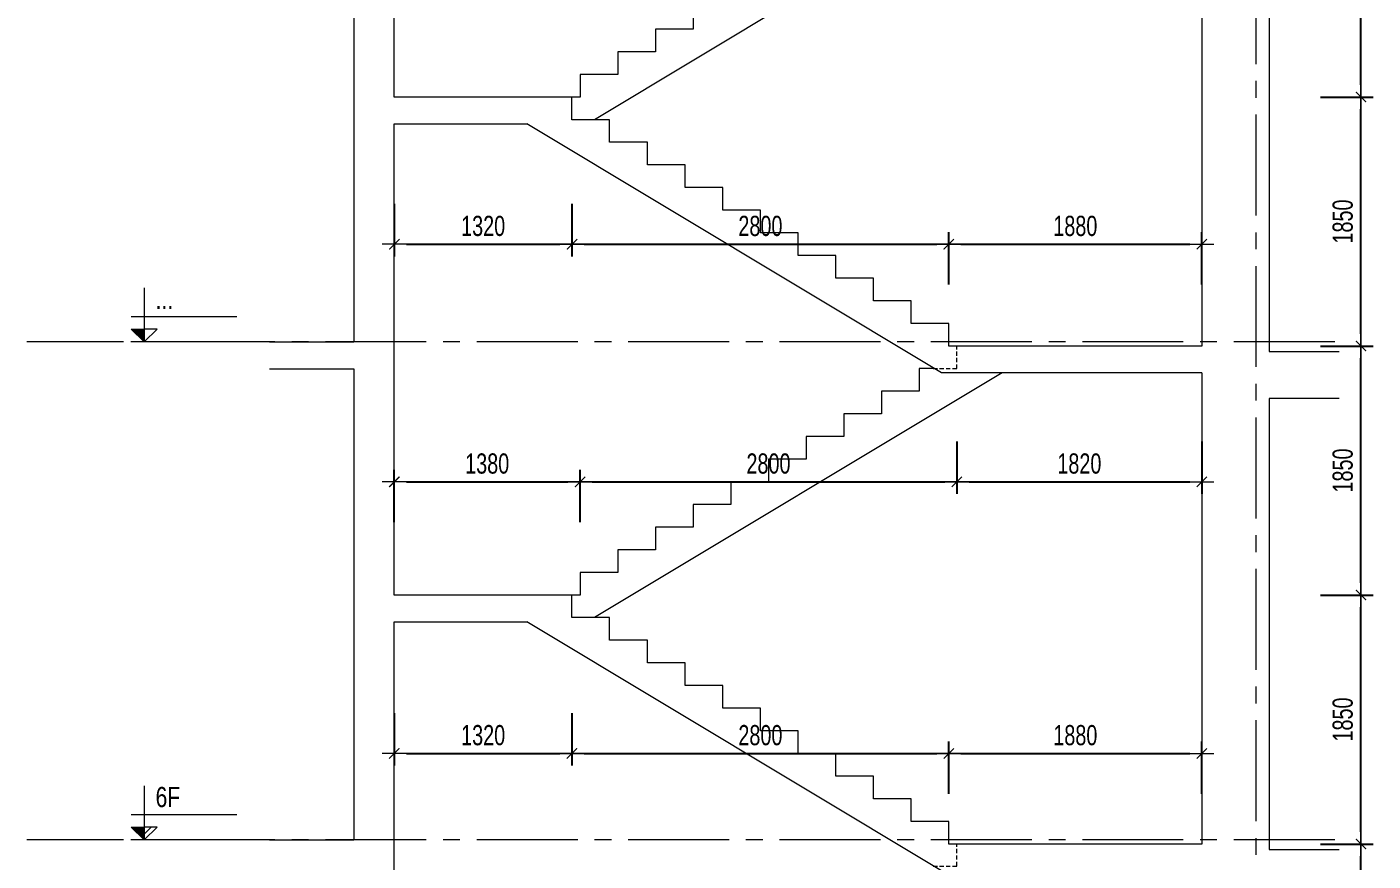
# Model space of a CAD drawing. Header units: millimetres. Extents: x -179076 to 254975, y -18667 to 296191.
# Drawn here: x 12497 to 22499, y 101821 to 108018 of the extents above; entities that cross this region are included whole.
import ezdxf

# ---------------------------------------------------------------- set-up
doc = ezdxf.new("R2010")
doc.units = ezdxf.units.MM
doc.linetypes.add('CENTER2', pattern=[1.125, 0.75, -0.125, 0.125, -0.125])
doc.linetypes.add('HIDDEN2', pattern=[4.762499999999999, 3.175, -1.5875])
doc.layers.get('Defpoints').update_dxf_attribs({"color": 151, "lineweight": 9})
for name, color, linetype, lineweight in [('NDC_S_ANNO', 7, 'Continuous', 20), ('NDC_S_AXIS', 5, 'CENTER2', 13), ('NDC_S_CONTINUOUS', 3, 'Continuous', 20), ('NDC_S_DIM', 1, 'Continuous', 15), ('NDC_S_HIDDEN', 8, 'HIDDEN2', 13), ('NDC_S_SLAB', 2, 'Continuous', 20), ('NDC_S_TEXT SYMBOL', 7, 'Continuous', 20), ('NDC_S_VN TEXT', 7, 'Continuous', 20)]:
    doc.layers.add(name, color=color, linetype=linetype, lineweight=lineweight)
doc.styles.add('NDC_ANNO', font='', dxfattribs={"width": 0.8})
doc.styles.add('NDC_DIM', font='', dxfattribs={"width": 0.75})
doc.styles.get('NDC_ANNO').set_extended_font_data('Dotum')
doc.styles.get('NDC_DIM').set_extended_font_data('Dotum')
doc.dimstyles.new('NDC_dim_60', dxfattribs={"dimscale": 60, "dimtxt": 2.5, "dimasz": 1.5, "dimexe": 1.5, "dimexo": 2.5, "dimgap": 1, "dimtad": 1, "dimdec": 0, "dimzin": 0, "dimdsep": 46, "dimtxsty": 'NDC_DIM', "dimblk": 'DIMMARK', "dimcen": 0.09, "dimdle": 1.2, "dimclrd": 1, "dimclre": 1, "dimclrt": 3, "dimadec": 0, "dimazin": 0, "dimtfac": 1, "dimtdec": 0, "dimtix": 1, "dimtofl": 0, "dimtmove": 0, "dimatfit": 3, "dimfxl": 5, "dimfxlon": 1, "dimtolj": 1, "dimtzin": 0, "dimarcsym": 0})

# ---------------------------------------------------------------- blocks, each defined once
blk = doc.blocks.new('DIMMARK')
at = {"layer": 'NDC_S_DIM', "color": 1}
blk.add_line((-1.5, 0), (1, 0), dxfattribs=at)
at = {"layer": 'NDC_S_DIM', "color": 2, "const_width": 0.1}
blk.add_lwpolyline([(-0.4242640687119285, -0.4242640687119285), (0.4242640687119285, 0.4242640687119285)], dxfattribs=at)
blk = doc.blocks.new('*D2848')
at = {"layer": 'Defpoints', "color": 0, "transparency": 16777216}
for p in [(16547.01096721971, 103629.2346374031), (15227.01096714154, 103597.4164555858), (16547.01096721971, 102620.1437283068)]:
    blk.add_point(p, dxfattribs=at)
at = {"layer": 'NDC_S_DIM', "color": 1, "lineweight": -2, "transparency": 16777216}
for p, q in [((15227.01096714154, 102920.1437283068), (15227.01096714154, 102530.1437283068)), ((16547.01096721971, 102920.1437283068), (16547.01096721971, 102530.1437283068)), ((15317.01096714154, 102620.1437283068), (16457.01096721971, 102620.1437283068))]:
    blk.add_line(p, q, dxfattribs=at)
at = {"layer": 'NDC_S_DIM', "color": 1, "lineweight": -2, "transparency": 16777216, "xscale": 90, "yscale": 90, "zscale": 90, "rotation": 180}
blk.add_blockref('DIMMARK', (15227.01096714154, 102620.1437283068), dxfattribs=at)
at = {"layer": 'NDC_S_DIM', "color": 1, "lineweight": -2, "transparency": 16777216, "xscale": 90, "yscale": 90, "zscale": 90}
blk.add_blockref('DIMMARK', (16547.01096721971, 102620.1437283068), dxfattribs=at)
at = {"layer": 'NDC_S_DIM', "color": 3, "transparency": 16777216, "insert": (15887.01096718062, 102755.2454922145), "char_height": 150, "attachment_point": 5, "style": 'NDC_DIM'}
blk.add_mtext('\\A1;1320', dxfattribs=at)
blk = doc.blocks.new('*D2849')
at = {"layer": 'Defpoints', "color": 0, "transparency": 16777216}
for p in [(16547.01096721971, 103629.2346374031), (19347.01096714154, 102620.1437283068), (19347.01096714154, 101947.4164555738)]:
    blk.add_point(p, dxfattribs=at)
at = {"layer": 'NDC_S_DIM', "color": 1, "lineweight": -2, "transparency": 16777216}
for p, q in [((16547.01096721971, 102920.1437283068), (16547.01096721971, 102530.1437283068)), ((19347.01096714154, 102320.1437283068), (19347.01096714154, 102710.1437283068)), ((16637.01096721971, 102620.1437283068), (19257.01096714154, 102620.1437283068))]:
    blk.add_line(p, q, dxfattribs=at)
at = {"layer": 'NDC_S_DIM', "color": 1, "lineweight": -2, "transparency": 16777216, "xscale": 90, "yscale": 90, "zscale": 90, "rotation": 180}
blk.add_blockref('DIMMARK', (16547.01096721971, 102620.1437283068), dxfattribs=at)
at = {"layer": 'NDC_S_DIM', "color": 1, "lineweight": -2, "transparency": 16777216, "xscale": 90, "yscale": 90, "zscale": 90}
blk.add_blockref('DIMMARK', (19347.01096714154, 102620.1437283068), dxfattribs=at)
at = {"layer": 'NDC_S_DIM', "color": 3, "transparency": 16777216, "insert": (17947.01096718062, 102755.2454922145), "char_height": 150, "attachment_point": 5, "style": 'NDC_DIM'}
blk.add_mtext('\\A1;2800', dxfattribs=at)
blk = doc.blocks.new('*D2850')
at = {"layer": 'Defpoints', "color": 0, "transparency": 16777216}
for p in [(21227.01096710359, 102620.1437283068), (19347.01096714154, 101947.4164555738), (21227.01096710359, 101947.4164555738)]:
    blk.add_point(p, dxfattribs=at)
at = {"layer": 'NDC_S_DIM', "color": 1, "lineweight": -2, "transparency": 16777216}
for p, q in [((19347.01096714154, 102320.1437283068), (19347.01096714154, 102710.1437283068)), ((21227.01096710359, 102320.1437283068), (21227.01096710359, 102710.1437283068)), ((19437.01096714154, 102620.1437283068), (21137.01096710359, 102620.1437283068))]:
    blk.add_line(p, q, dxfattribs=at)
at = {"layer": 'NDC_S_DIM', "color": 1, "lineweight": -2, "transparency": 16777216, "xscale": 90, "yscale": 90, "zscale": 90, "rotation": 180}
blk.add_blockref('DIMMARK', (19347.01096714154, 102620.1437283068), dxfattribs=at)
at = {"layer": 'NDC_S_DIM', "color": 1, "lineweight": -2, "transparency": 16777216, "xscale": 90, "yscale": 90, "zscale": 90}
blk.add_blockref('DIMMARK', (21227.01096710359, 102620.1437283068), dxfattribs=at)
at = {"layer": 'NDC_S_DIM', "color": 3, "transparency": 16777216, "insert": (20287.01096712256, 102755.2454922145), "char_height": 150, "attachment_point": 5, "style": 'NDC_DIM'}
blk.add_mtext('\\A1;1880', dxfattribs=at)
blk = doc.blocks.new('*D2851')
at = {"layer": 'Defpoints', "color": 0, "transparency": 16777216}
for p in [(16607.01096721971, 104638.3255464995), (15227.01096714154, 103797.4164555858), (16607.01096721971, 103797.4164555858)]:
    blk.add_point(p, dxfattribs=at)
at = {"layer": 'NDC_S_DIM', "color": 1, "lineweight": -2, "transparency": 16777216}
for p, q in [((15227.01096714154, 104338.3255464995), (15227.01096714154, 104728.3255464995)), ((16607.01096721971, 104338.3255464995), (16607.01096721971, 104728.3255464995)), ((15317.01096714154, 104638.3255464995), (16517.01096721971, 104638.3255464995))]:
    blk.add_line(p, q, dxfattribs=at)
at = {"layer": 'NDC_S_DIM', "color": 1, "lineweight": -2, "transparency": 16777216, "xscale": 90, "yscale": 90, "zscale": 90, "rotation": 180}
blk.add_blockref('DIMMARK', (15227.01096714154, 104638.3255464995), dxfattribs=at)
at = {"layer": 'NDC_S_DIM', "color": 1, "lineweight": -2, "transparency": 16777216, "xscale": 90, "yscale": 90, "zscale": 90}
blk.add_blockref('DIMMARK', (16607.01096721971, 104638.3255464995), dxfattribs=at)
at = {"layer": 'NDC_S_DIM', "color": 3, "transparency": 16777216, "insert": (15917.01096718062, 104773.4273104072), "char_height": 150, "attachment_point": 5, "style": 'NDC_DIM'}
blk.add_mtext('\\A1;1380', dxfattribs=at)
blk = doc.blocks.new('*D2852')
at = {"layer": 'Defpoints', "color": 0, "transparency": 16777216}
for p in [(19407.01096714171, 105479.2346374131), (19407.01096714171, 104638.3255464995), (16607.01096721971, 103797.4164555858)]:
    blk.add_point(p, dxfattribs=at)
at = {"layer": 'NDC_S_DIM', "color": 1, "lineweight": -2, "transparency": 16777216}
for p, q in [((19407.01096714171, 104938.3255464995), (19407.01096714171, 104548.3255464995)), ((16607.01096721971, 104338.3255464995), (16607.01096721971, 104728.3255464995)), ((16697.01096721971, 104638.3255464995), (19317.01096714171, 104638.3255464995))]:
    blk.add_line(p, q, dxfattribs=at)
at = {"layer": 'NDC_S_DIM', "color": 1, "lineweight": -2, "transparency": 16777216, "xscale": 90, "yscale": 90, "zscale": 90, "rotation": 180}
blk.add_blockref('DIMMARK', (16607.01096721971, 104638.3255464995), dxfattribs=at)
at = {"layer": 'NDC_S_DIM', "color": 1, "lineweight": -2, "transparency": 16777216, "xscale": 90, "yscale": 90, "zscale": 90}
blk.add_blockref('DIMMARK', (19407.01096714171, 104638.3255464995), dxfattribs=at)
at = {"layer": 'NDC_S_DIM', "color": 3, "transparency": 16777216, "insert": (18007.01096718071, 104773.4273104072), "char_height": 150, "attachment_point": 5, "style": 'NDC_DIM'}
blk.add_mtext('\\A1;2800', dxfattribs=at)
blk = doc.blocks.new('*D2853')
at = {"layer": 'Defpoints', "color": 0, "transparency": 16777216}
for p in [(19407.01096714171, 105479.2346374131), (21227.01096710359, 105447.4164555739), (21227.01096710359, 104638.3255464995)]:
    blk.add_point(p, dxfattribs=at)
at = {"layer": 'NDC_S_DIM', "color": 1, "lineweight": -2, "transparency": 16777216}
for p, q in [((19407.01096714171, 104938.3255464995), (19407.01096714171, 104548.3255464995)), ((21227.01096710359, 104938.3255464995), (21227.01096710359, 104548.3255464995)), ((19497.01096714171, 104638.3255464995), (21137.01096710359, 104638.3255464995))]:
    blk.add_line(p, q, dxfattribs=at)
at = {"layer": 'NDC_S_DIM', "color": 1, "lineweight": -2, "transparency": 16777216, "xscale": 90, "yscale": 90, "zscale": 90, "rotation": 180}
blk.add_blockref('DIMMARK', (19407.01096714171, 104638.3255464995), dxfattribs=at)
at = {"layer": 'NDC_S_DIM', "color": 1, "lineweight": -2, "transparency": 16777216, "xscale": 90, "yscale": 90, "zscale": 90}
blk.add_blockref('DIMMARK', (21227.01096710359, 104638.3255464995), dxfattribs=at)
at = {"layer": 'NDC_S_DIM', "color": 3, "transparency": 16777216, "insert": (20317.01096712265, 104773.4273104072), "char_height": 150, "attachment_point": 5, "style": 'NDC_DIM'}
blk.add_mtext('\\A1;1820', dxfattribs=at)
blk = doc.blocks.new('kata_block_CT')
at = {"layer": 'NDC_S_ANNO'}
blk.add_hatch(color=3, dxfattribs=at).paths.add_polyline_path([(0, 1.596954857557648), (-1.612010908633238, 1.596954857557648), (0, 0)])
at = {"layer": 'NDC_S_ANNO', "ltscale": 50}
h = blk.add_hatch(dxfattribs=at)
h.set_pattern_fill('ANSI31', color=256, scale=1.406250541793835, style=0)
h.set_pattern_definition([(45.00000000000001, (0, 5.456968210637569e-12), (-3.157122508925224, 3.157122508925225), [])])
h.paths.add_polyline_path([(0, 1.596954857557648), (0, 0), (1.612010908924276, 1.596954857557648)])
for p, q in [((-1.592704896858777, 3.140833880479477), (11.46947077315417, 3.140833880479477)), ((11.56125648126181, 5.456968210637569e-12), (-1.63869572513795, 5.456968210637569e-12))]:
    blk.add_line(p, q, dxfattribs=at)
for points in [[(0, 6.69495074864426), (0, 0)], [(0, 0), (-1.612010908924276, 1.596954857557648), (0, 1.596954857557648)], [(0, 0), (1.612010908924276, 1.596954857557648), (0, 1.596954857557648)]]:
    blk.add_lwpolyline(points, dxfattribs=at)
at = {"layer": 'NDC_S_ANNO', "color": 8, "ltscale": 50}
blk.add_lwpolyline([(0, 0), (-1.612010908633238, 1.596954857557648), (0, 1.596954857557648)], dxfattribs=at)
at = {"layer": 'NDC_S_TEXT SYMBOL', "color": 3, "style": 'NDC_ANNO', "width": 0.8}
blk.add_attdef('CT', (1.409564409346785, 4.068271311703938), '', height=2.5, dxfattribs=at)
blk = doc.blocks.new('*D2872')
at = {"layer": 'Defpoints', "color": 0, "transparency": 16777216}
for p in [(15227.01096714154, 107497.4164555859), (16547.01096721971, 107497.4164555859), (16547.01096721971, 106403.8029767572)]:
    blk.add_point(p, dxfattribs=at)
at = {"layer": 'NDC_S_DIM', "color": 1, "lineweight": -2, "transparency": 16777216}
for p, q in [((15227.01096714154, 106703.8029767572), (15227.01096714154, 106313.8029767572)), ((16547.01096721971, 106703.8029767572), (16547.01096721971, 106313.8029767572)), ((15317.01096714154, 106403.8029767572), (16457.01096721971, 106403.8029767572))]:
    blk.add_line(p, q, dxfattribs=at)
at = {"layer": 'NDC_S_DIM', "color": 1, "lineweight": -2, "transparency": 16777216, "xscale": 90, "yscale": 90, "zscale": 90, "rotation": 180}
blk.add_blockref('DIMMARK', (15227.01096714154, 106403.8029767572), dxfattribs=at)
at = {"layer": 'NDC_S_DIM', "color": 1, "lineweight": -2, "transparency": 16777216, "xscale": 90, "yscale": 90, "zscale": 90}
blk.add_blockref('DIMMARK', (16547.01096721971, 106403.8029767572), dxfattribs=at)
at = {"layer": 'NDC_S_DIM', "color": 3, "transparency": 16777216, "insert": (15887.01096718062, 106538.9047406649), "char_height": 150, "attachment_point": 5, "style": 'NDC_DIM'}
blk.add_mtext('\\A1;1320', dxfattribs=at)
blk = doc.blocks.new('*D2873')
at = {"layer": 'Defpoints', "color": 0, "transparency": 16777216}
for p in [(16547.01096721971, 107497.4164555859), (19347.01096714154, 106403.8029767572), (19347.01096714154, 105647.4164555739)]:
    blk.add_point(p, dxfattribs=at)
at = {"layer": 'NDC_S_DIM', "color": 1, "lineweight": -2, "transparency": 16777216}
for p, q in [((16547.01096721971, 106703.8029767572), (16547.01096721971, 106313.8029767572)), ((19347.01096714154, 106103.8029767572), (19347.01096714154, 106493.8029767572)), ((16637.01096721971, 106403.8029767572), (19257.01096714154, 106403.8029767572))]:
    blk.add_line(p, q, dxfattribs=at)
at = {"layer": 'NDC_S_DIM', "color": 1, "lineweight": -2, "transparency": 16777216, "xscale": 90, "yscale": 90, "zscale": 90, "rotation": 180}
blk.add_blockref('DIMMARK', (16547.01096721971, 106403.8029767572), dxfattribs=at)
at = {"layer": 'NDC_S_DIM', "color": 1, "lineweight": -2, "transparency": 16777216, "xscale": 90, "yscale": 90, "zscale": 90}
blk.add_blockref('DIMMARK', (19347.01096714154, 106403.8029767572), dxfattribs=at)
at = {"layer": 'NDC_S_DIM', "color": 3, "transparency": 16777216, "insert": (17947.01096718063, 106538.9047406649), "char_height": 150, "attachment_point": 5, "style": 'NDC_DIM'}
blk.add_mtext('\\A1;2800', dxfattribs=at)
blk = doc.blocks.new('*D2874')
at = {"layer": 'Defpoints', "color": 0, "transparency": 16777216}
for p in [(21227.01096710359, 106403.8029767572), (19347.01096714154, 105647.4164555739), (21227.01096710359, 105647.4164555739)]:
    blk.add_point(p, dxfattribs=at)
at = {"layer": 'NDC_S_DIM', "color": 1, "lineweight": -2, "transparency": 16777216}
for p, q in [((19347.01096714154, 106103.8029767572), (19347.01096714154, 106493.8029767572)), ((21227.01096710359, 106103.8029767572), (21227.01096710359, 106493.8029767572)), ((19437.01096714154, 106403.8029767572), (21137.01096710359, 106403.8029767572))]:
    blk.add_line(p, q, dxfattribs=at)
at = {"layer": 'NDC_S_DIM', "color": 1, "lineweight": -2, "transparency": 16777216, "xscale": 90, "yscale": 90, "zscale": 90, "rotation": 180}
blk.add_blockref('DIMMARK', (19347.01096714154, 106403.8029767572), dxfattribs=at)
at = {"layer": 'NDC_S_DIM', "color": 1, "lineweight": -2, "transparency": 16777216, "xscale": 90, "yscale": 90, "zscale": 90}
blk.add_blockref('DIMMARK', (21227.01096710359, 106403.8029767572), dxfattribs=at)
at = {"layer": 'NDC_S_DIM', "color": 3, "transparency": 16777216, "insert": (20287.01096712257, 106538.9047406649), "char_height": 150, "attachment_point": 5, "style": 'NDC_DIM'}
blk.add_mtext('\\A1;1880', dxfattribs=at)
blk = doc.blocks.new('*D2875')
at = {"layer": 'Defpoints', "color": 0, "transparency": 16777216}
for p in [(16607.01096721971, 108409.7466149948), (15227.01096714154, 107497.4164555859), (16607.01096721971, 107497.4164555859)]:
    blk.add_point(p, dxfattribs=at)
at = {"layer": 'NDC_S_DIM', "color": 1, "lineweight": -2, "transparency": 16777216}
for p, q in [((15227.01096714154, 108109.7466149948), (15227.01096714154, 108499.7466149948)), ((16607.01096721971, 108109.7466149948), (16607.01096721971, 108499.7466149948)), ((15317.01096714154, 108409.7466149948), (16517.01096721971, 108409.7466149948))]:
    blk.add_line(p, q, dxfattribs=at)
at = {"layer": 'NDC_S_DIM', "color": 1, "lineweight": -2, "transparency": 16777216, "xscale": 90, "yscale": 90, "zscale": 90, "rotation": 180}
blk.add_blockref('DIMMARK', (15227.01096714154, 108409.7466149948), dxfattribs=at)
at = {"layer": 'NDC_S_DIM', "color": 1, "lineweight": -2, "transparency": 16777216, "xscale": 90, "yscale": 90, "zscale": 90}
blk.add_blockref('DIMMARK', (16607.01096721971, 108409.7466149948), dxfattribs=at)
at = {"layer": 'NDC_S_DIM', "color": 3, "transparency": 16777216, "insert": (15917.01096718062, 108544.8483789026), "char_height": 150, "attachment_point": 5, "style": 'NDC_DIM'}
blk.add_mtext('\\A1;1380', dxfattribs=at)
blk = doc.blocks.new('*D2876')
at = {"layer": 'Defpoints', "color": 0, "transparency": 16777216}
for p in [(19407.01096713473, 109179.2346374132), (19407.01096713473, 108409.7466149948), (16607.01096721971, 107497.4164555859)]:
    blk.add_point(p, dxfattribs=at)
at = {"layer": 'NDC_S_DIM', "color": 1, "lineweight": -2, "transparency": 16777216}
for p, q in [((19407.01096713473, 108709.7466149948), (19407.01096713473, 108319.7466149948)), ((16607.01096721971, 108109.7466149948), (16607.01096721971, 108499.7466149948)), ((16697.01096721971, 108409.7466149948), (19317.01096713473, 108409.7466149948))]:
    blk.add_line(p, q, dxfattribs=at)
at = {"layer": 'NDC_S_DIM', "color": 1, "lineweight": -2, "transparency": 16777216, "xscale": 90, "yscale": 90, "zscale": 90, "rotation": 180}
blk.add_blockref('DIMMARK', (16607.01096721971, 108409.7466149948), dxfattribs=at)
at = {"layer": 'NDC_S_DIM', "color": 1, "lineweight": -2, "transparency": 16777216, "xscale": 90, "yscale": 90, "zscale": 90}
blk.add_blockref('DIMMARK', (19407.01096713473, 108409.7466149948), dxfattribs=at)
at = {"layer": 'NDC_S_DIM', "color": 3, "transparency": 16777216, "insert": (18007.01096717722, 108544.8483789026), "char_height": 150, "attachment_point": 5, "style": 'NDC_DIM'}
blk.add_mtext('\\A1;2800', dxfattribs=at)
blk = doc.blocks.new('*D3049')
at = {"layer": 'Defpoints', "color": 0, "transparency": 16777216}
for p in [(19347.01096714155, 101947.4164555739), (22409.38069541616, 101947.4164555739), (16607.01096714277, 100147.4164556103)]:
    blk.add_point(p, dxfattribs=at)
at = {"layer": 'NDC_S_DIM', "color": 1, "lineweight": -2, "transparency": 16777216}
for p, q in [((22109.38069541616, 101947.4164555739), (22499.38069541616, 101947.4164555739)), ((22409.38069541616, 100237.4164556103), (22409.38069541616, 101857.4164555739)), ((22109.38069541616, 100147.4164556103), (22499.38069541616, 100147.4164556103))]:
    blk.add_line(p, q, dxfattribs=at)
at = {"layer": 'NDC_S_DIM', "color": 1, "lineweight": -2, "transparency": 16777216, "xscale": 90, "yscale": 90, "zscale": 90}
for p, rotation in [((22409.38069541616, 101947.4164555739), 90), ((22409.38069541616, 100147.4164556103), 270)]:
    blk.add_blockref('DIMMARK', p, dxfattribs=dict(at, rotation=rotation))
at = {"layer": 'NDC_S_DIM', "color": 3, "transparency": 16777216, "insert": (22274.27893150845, 101047.4164555921), "char_height": 150, "attachment_point": 5, "rotation": 90, "style": 'NDC_DIM'}
blk.add_mtext('\\A1;1800', dxfattribs=at)
blk = doc.blocks.new('*D3050')
at = {"layer": 'Defpoints', "color": 0, "transparency": 16777216}
for p in [(16607.01096721972, 103797.4164555859), (22409.38069541616, 103797.4164555859), (19347.01096714155, 101947.4164555739)]:
    blk.add_point(p, dxfattribs=at)
at = {"layer": 'NDC_S_DIM', "color": 1, "lineweight": -2, "transparency": 16777216}
for p, q in [((22109.38069541616, 103797.4164555859), (22499.38069541616, 103797.4164555859)), ((22409.38069541616, 102037.4164555739), (22409.38069541616, 103707.4164555859)), ((22109.38069541616, 101947.4164555739), (22499.38069541616, 101947.4164555739))]:
    blk.add_line(p, q, dxfattribs=at)
at = {"layer": 'NDC_S_DIM', "color": 1, "lineweight": -2, "transparency": 16777216, "xscale": 90, "yscale": 90, "zscale": 90}
for p, rotation in [((22409.38069541616, 103797.4164555859), 90), ((22409.38069541616, 101947.4164555739), 270)]:
    blk.add_blockref('DIMMARK', p, dxfattribs=dict(at, rotation=rotation))
at = {"layer": 'NDC_S_DIM', "color": 3, "transparency": 16777216, "insert": (22274.27893150846, 102872.4164555798), "char_height": 150, "attachment_point": 5, "rotation": 90, "style": 'NDC_DIM'}
blk.add_mtext('\\A1;1850', dxfattribs=at)
blk = doc.blocks.new('*D3051')
at = {"layer": 'Defpoints', "color": 0, "transparency": 16777216}
for p in [(19347.01096714155, 105647.416455574), (22409.38069541617, 105647.416455574), (16607.01096721972, 103797.4164555859)]:
    blk.add_point(p, dxfattribs=at)
at = {"layer": 'NDC_S_DIM', "color": 1, "lineweight": -2, "transparency": 16777216}
for p, q in [((22109.38069541617, 105647.416455574), (22499.38069541617, 105647.416455574)), ((22409.38069541617, 103887.4164555859), (22409.38069541617, 105557.416455574)), ((22109.38069541617, 103797.4164555859), (22499.38069541617, 103797.4164555859))]:
    blk.add_line(p, q, dxfattribs=at)
at = {"layer": 'NDC_S_DIM', "color": 1, "lineweight": -2, "transparency": 16777216, "xscale": 90, "yscale": 90, "zscale": 90}
for p, rotation in [((22409.38069541617, 105647.416455574), 90), ((22409.38069541617, 103797.4164555859), 270)]:
    blk.add_blockref('DIMMARK', p, dxfattribs=dict(at, rotation=rotation))
at = {"layer": 'NDC_S_DIM', "color": 3, "transparency": 16777216, "insert": (22274.27893150846, 104722.4164555799), "char_height": 150, "attachment_point": 5, "rotation": 90, "style": 'NDC_DIM'}
blk.add_mtext('\\A1;1850', dxfattribs=at)
blk = doc.blocks.new('*D3052')
at = {"layer": 'Defpoints', "color": 0, "transparency": 16777216}
for p in [(16607.01096721972, 107497.416455586), (22409.38069541617, 107497.416455586), (19347.01096714155, 105647.416455574)]:
    blk.add_point(p, dxfattribs=at)
at = {"layer": 'NDC_S_DIM', "color": 1, "lineweight": -2, "transparency": 16777216}
for p, q in [((22109.38069541617, 107497.416455586), (22499.38069541617, 107497.416455586)), ((22409.38069541618, 105737.416455574), (22409.38069541617, 107407.416455586)), ((22109.38069541618, 105647.416455574), (22499.38069541618, 105647.416455574))]:
    blk.add_line(p, q, dxfattribs=at)
at = {"layer": 'NDC_S_DIM', "color": 1, "lineweight": -2, "transparency": 16777216, "xscale": 90, "yscale": 90, "zscale": 90}
for p, rotation in [((22409.38069541617, 107497.416455586), 90), ((22409.38069541618, 105647.416455574), 270)]:
    blk.add_blockref('DIMMARK', p, dxfattribs=dict(at, rotation=rotation))
at = {"layer": 'NDC_S_DIM', "color": 3, "transparency": 16777216, "insert": (22274.27893150847, 106572.41645558), "char_height": 150, "attachment_point": 5, "rotation": 90, "style": 'NDC_DIM'}
blk.add_mtext('\\A1;1850', dxfattribs=at)
blk = doc.blocks.new('*D3053')
at = {"layer": 'Defpoints', "color": 0, "transparency": 16777216}
for p in [(19627.01096718293, 109347.4164578707), (22409.38069541618, 109347.4164578707), (16607.01096721972, 107497.416455586)]:
    blk.add_point(p, dxfattribs=at)
at = {"layer": 'NDC_S_DIM', "color": 1, "lineweight": -2, "transparency": 16777216}
for p, q in [((22109.38069541618, 109347.4164578707), (22499.38069541618, 109347.4164578707)), ((22409.38069541618, 107587.416455586), (22409.38069541618, 109257.4164578707)), ((22109.38069541618, 107497.416455586), (22499.38069541618, 107497.416455586))]:
    blk.add_line(p, q, dxfattribs=at)
at = {"layer": 'NDC_S_DIM', "color": 1, "lineweight": -2, "transparency": 16777216, "xscale": 90, "yscale": 90, "zscale": 90}
for p, rotation in [((22409.38069541618, 109347.4164578707), 90), ((22409.38069541618, 107497.416455586), 270)]:
    blk.add_blockref('DIMMARK', p, dxfattribs=dict(at, rotation=rotation))
at = {"layer": 'NDC_S_DIM', "color": 3, "transparency": 16777216, "insert": (22274.27893150848, 108422.4164567283), "char_height": 150, "attachment_point": 5, "rotation": 90, "style": 'NDC_DIM'}
blk.add_mtext('\\A1;1850', dxfattribs=at)

msp = doc.modelspace()

# ---------------------------------------------------------------- linework, layer by layer
at = {"layer": 'NDC_S_AXIS', "ltscale": 1000}
for p, q in [((21627.01096711919, 121991.6340551624), (21627.01096711919, 93024.02578586101)), ((22214.46754259214, 105677.4164556062), (12497.14982337731, 105677.4164556063)), ((22214.46754259214, 101977.4164556062), (12497.14982337731, 101977.4164556062))]:
    msp.add_line(p, q, dxfattribs=at)
at = {"layer": 'NDC_S_CONTINUOUS'}
for p, q in [((19742.45915827783, 109147.4164555938), (16715.43213125243, 107329.2346374032)), ((19742.45915827783, 105447.4164555937), (16715.43213125242, 103629.2346374031))]:
    msp.add_line(p, q, dxfattribs=at)
for points in [[(19238.58980299416, 109179.2346374132), (19127.01096714154, 109179.2346374132), (19127.01096714154, 109011.0528192305), (18847.01096714154, 109011.0528192305), (18847.01096714154, 108842.8710010477), (18567.01096714154, 108842.8710010477), (18567.01096714154, 108674.689182865), (18287.01096714154, 108674.689182865), (18287.01096714154, 108506.5073646823), (18007.01096714154, 108506.5073646823), (18007.01096714154, 108338.3255464996), (17727.01096714154, 108338.3255464996), (17727.01096714154, 108170.1437283169), (17447.01096714154, 108170.1437283169), (17447.01096714154, 108001.9619101341), (17167.01096714154, 108001.9619101341), (17167.01096714154, 107833.7800919514), (16887.01096714154, 107833.7800919514), (16887.01096714154, 107665.5982737687), (16607.01096721971, 107665.5982737687), (16607.01096721971, 107497.4164555859), (16547.01096721971, 107497.4164555859)], [(19238.58980299433, 105479.2346374131), (19127.01096714154, 105479.2346374131), (19127.01096714154, 105311.0528192304), (18847.01096714154, 105311.0528192304), (18847.01096714154, 105142.8710010476), (18567.01096714154, 105142.8710010476), (18567.01096714154, 104974.6891828649), (18287.01096714154, 104974.6891828649), (18287.01096714154, 104806.5073646822), (18007.01096714154, 104806.5073646822), (18007.01096714154, 104638.3255464995), (17727.01096714154, 104638.3255464995), (17727.01096714154, 104470.1437283168), (17447.01096714154, 104470.1437283168), (17447.01096714154, 104301.961910134), (17167.01096714154, 104301.961910134), (17167.01096714154, 104133.7800919513), (16887.01096714154, 104133.7800919513), (16887.01096714154, 103965.5982737686), (16607.01096721971, 103965.5982737686), (16607.01096721971, 103797.4164555858), (16547.01096721971, 103797.4164555858)]]:
    msp.add_lwpolyline(points, dxfattribs=at)
at = {"layer": 'NDC_S_HIDDEN', "ltscale": 10}
for points in [[(19231.02223540831, 105479.2346374131), (19407.01096714171, 105479.2346374131), (19407.01096714171, 105642.8710010496)], [(19231.02223540831, 101783.7800919697), (19407.01096714171, 101783.7800919697), (19407.01096714171, 101947.4164556062)]]:
    msp.add_lwpolyline(points, dxfattribs=at)
at = {"layer": 'NDC_S_SLAB'}
for p, q in [((15227.01096714154, 107497.4164555859), (15227.01096714154, 109377.4164556064)), ((14927.01096714154, 109177.4164556063), (14927.01096714154, 105677.4164556063)), ((19291.56277600047, 105447.4164555739), (16211.56277608679, 107297.4164555859)), ((14299.72709986899, 105677.4164556063), (14927.01096713397, 105677.4164556063)), ((15227.01096714154, 103797.4164555858), (15227.01096714154, 105677.4164556063)), ((14299.72709993965, 105477.4164556062), (14927.01096720463, 105477.4164556062)), ((14927.01096714154, 105477.4164556062), (14927.01096714154, 101977.4164556062)), ((21227.01096710359, 105447.4164555739), (19291.56277600047, 105447.4164555739)), ((19291.56277600047, 101747.4164555738), (16211.56277608679, 103597.4164555858)), ((14299.72709986899, 101977.4164556062), (14927.01096713397, 101977.4164556062))]:
    msp.add_line(p, q, dxfattribs=at)
for points in [[(21227.01096710359, 109147.4164555938), (21227.01096710359, 105647.4164555739)], [(22247.0481325417, 108957.4164533622), (21727.01096711919, 108957.4164533622), (21727.01096711919, 105607.4164555739), (22247.0481325417, 105607.4164555739)], [(21227.01096710359, 105647.4164555739), (19347.01096714154, 105647.4164555739), (19347.01096714154, 105815.5982737587), (19067.01096721971, 105815.5982737587), (19067.01096721971, 105983.7800919415), (18787.01096721971, 105983.7800919415), (18787.01096721971, 106151.9619101242), (18507.01096721971, 106151.9619101242), (18507.01096721971, 106320.1437283069), (18227.01096721971, 106320.1437283069), (18227.01096721971, 106488.3255464896), (17947.01096721971, 106488.3255464896), (17947.01096721971, 106656.5073646723), (17667.01096721971, 106656.5073646723), (17667.01096721971, 106824.6891828551), (17387.01096721971, 106824.6891828551), (17387.01096721971, 106992.8710010378), (17107.01096721971, 106992.8710010378), (17107.01096721971, 107161.0528192205), (16827.01096721971, 107161.0528192205), (16827.01096721971, 107329.2346374032), (16547.01096721971, 107329.2346374032), (16547.01096721971, 107497.4164555859), (15227.01096714154, 107497.4164555859)], [(15227.01096714154, 107297.4164555859), (16211.56277608679, 107297.4164555859)], [(15227.01096714154, 105677.4164556063), (15227.01096714154, 107297.4164555859)], [(21227.01096710359, 105447.4164555937), (21227.01096710359, 101947.4164555738)], [(22247.0481325417, 105257.416453362), (21727.01096711919, 105257.416453362), (21727.01096711919, 101907.4164555738), (22247.0481325417, 101907.4164555738)], [(21227.01096710359, 101947.4164555738), (19347.01096714154, 101947.4164555738), (19347.01096714154, 102115.5982737586), (19067.01096721971, 102115.5982737586), (19067.01096721971, 102283.7800919414), (18787.01096721971, 102283.7800919414), (18787.01096721971, 102451.9619101241), (18507.01096721971, 102451.9619101241), (18507.01096721971, 102620.1437283068), (18227.01096721971, 102620.1437283068), (18227.01096721971, 102788.3255464895), (17947.01096721971, 102788.3255464895), (17947.01096721971, 102956.5073646722), (17667.01096721971, 102956.5073646722), (17667.01096721971, 103124.689182855), (17387.01096721971, 103124.689182855), (17387.01096721971, 103292.8710010377), (17107.01096721971, 103292.8710010377), (17107.01096721971, 103461.0528192204), (16827.01096721971, 103461.0528192204), (16827.01096721971, 103629.2346374031), (16547.01096721971, 103629.2346374031), (16547.01096721971, 103797.4164555858), (15227.01096714154, 103797.4164555858)], [(15227.01096714154, 103597.4164555858), (16211.56277608679, 103597.4164555858)], [(15227.01096714154, 101977.4164556062), (15227.01096714154, 103597.4164555858)], [(15227.01096714154, 100147.4164556102), (15227.01096714154, 101977.4164556062)]]:
    msp.add_lwpolyline(points, dxfattribs=at)

# ---------------------------------------------------------------- block references
at = {"layer": 'NDC_S_VN TEXT', "xscale": 60, "yscale": 60, "zscale": 60}
for p, values in [((13368.44430735492, 105677.416455606), {'CT': '...'}), ((13368.44430735492, 101977.4164556059), {'CT': '6F'})]:
    msp.add_blockref('kata_block_CT', p, dxfattribs=at).add_auto_attribs(values)

# ---------------------------------------------------------------- dimensions: what is measured, and where the dimension line sits
at = {"layer": 'NDC_S_DIM'}
for base, p1, p2, picture, middle in [((22409.38069541618, 109347.4164578707), (16607.01096721971, 107497.4164555859), (19627.01096718293, 109347.4164578707), '*D3053', (22274.27893150848, 108422.4164567283)), ((22409.38069541617, 107497.416455586), (19347.01096714154, 105647.4164555739), (16607.01096721971, 107497.4164555859), '*D3052', (22274.27893150847, 106572.41645558)), ((22409.38069541617, 105647.416455574), (16607.01096721971, 103797.4164555858), (19347.01096714154, 105647.4164555739), '*D3051', (22274.27893150846, 104722.4164555799)), ((22409.38069541616, 103797.4164555859), (19347.01096714154, 101947.4164555738), (16607.01096721971, 103797.4164555858), '*D3050', (22274.27893150846, 102872.4164555798)), ((22409.38069541616, 101947.4164555739), (16607.01096714276, 100147.4164556102), (19347.01096714154, 101947.4164555738), '*D3049', (22274.27893150845, 101047.4164555921))]:
    dim = msp.add_linear_dim(base=base, p1=p1, p2=p2, angle=90, dimstyle='NDC_dim_60', override={"dimtmove": 1}, dxfattribs=at)
    dim.commit()
    dim.dimension.update_dxf_attribs({"geometry": picture, "text_midpoint": middle})
for base, p1, p2, picture, middle in [((19407.01096713473, 108409.7466149948), (16607.01096721971, 107497.4164555859), (19407.01096713473, 109179.2346374132), '*D2876', (18007.01096717722, 108544.8483789026)), ((19347.01096714154, 106403.8029767572), (16547.01096721971, 107497.4164555859), (19347.01096714154, 105647.4164555739), '*D2873', (17947.01096718063, 106538.9047406649)), ((21227.01096710359, 106403.8029767572), (19347.01096714154, 105647.4164555739), (21227.01096710359, 105647.4164555739), '*D2874', (20287.01096712257, 106538.9047406649)), ((19407.01096714171, 104638.3255464995), (16607.01096721971, 103797.4164555858), (19407.01096714171, 105479.2346374131), '*D2852', (18007.01096718071, 104773.4273104072)), ((21227.01096710359, 104638.3255464995), (19407.01096714171, 105479.2346374131), (21227.01096710359, 105447.4164555739), '*D2853', (20317.01096712265, 104773.4273104072)), ((19347.01096714154, 102620.1437283068), (16547.01096721971, 103629.2346374031), (19347.01096714154, 101947.4164555738), '*D2849', (17947.01096718062, 102755.2454922145)), ((21227.01096710359, 102620.1437283068), (19347.01096714154, 101947.4164555738), (21227.01096710359, 101947.4164555738), '*D2850', (20287.01096712256, 102755.2454922145))]:
    dim = msp.add_linear_dim(base=base, p1=p1, p2=p2, dimstyle='NDC_dim_60', override={"dimtmove": 1}, dxfattribs=at)
    dim.commit()
    dim.dimension.update_dxf_attribs({"geometry": picture, "text_midpoint": middle})
for base, p1, p2, picture, middle in [((16607.01096721971, 108409.7466149948), (15227.01096714154, 107497.4164555859), (16607.01096721971, 107497.4164555859), '*D2875', (15917.01096718062, 108544.8483789026)), ((16547.01096721971, 106403.8029767572), (15227.01096714154, 107497.4164555859), (16547.01096721971, 107497.4164555859), '*D2872', (15887.01096718062, 106538.9047406649)), ((16607.01096721971, 104638.3255464995), (15227.01096714154, 103797.4164555858), (16607.01096721971, 103797.4164555858), '*D2851', (15917.01096718062, 104773.4273104072)), ((16547.01096721971, 102620.1437283068), (15227.01096714154, 103597.4164555858), (16547.01096721971, 103629.2346374031), '*D2848', (15887.01096718062, 102755.2454922145))]:
    dim = msp.add_linear_dim(base=base, p1=p1, p2=p2, dimstyle='NDC_dim_60', dxfattribs=at)
    dim.commit()
    dim.dimension.update_dxf_attribs({"geometry": picture, "text_midpoint": middle})

doc.saveas('drawing.dxf')
